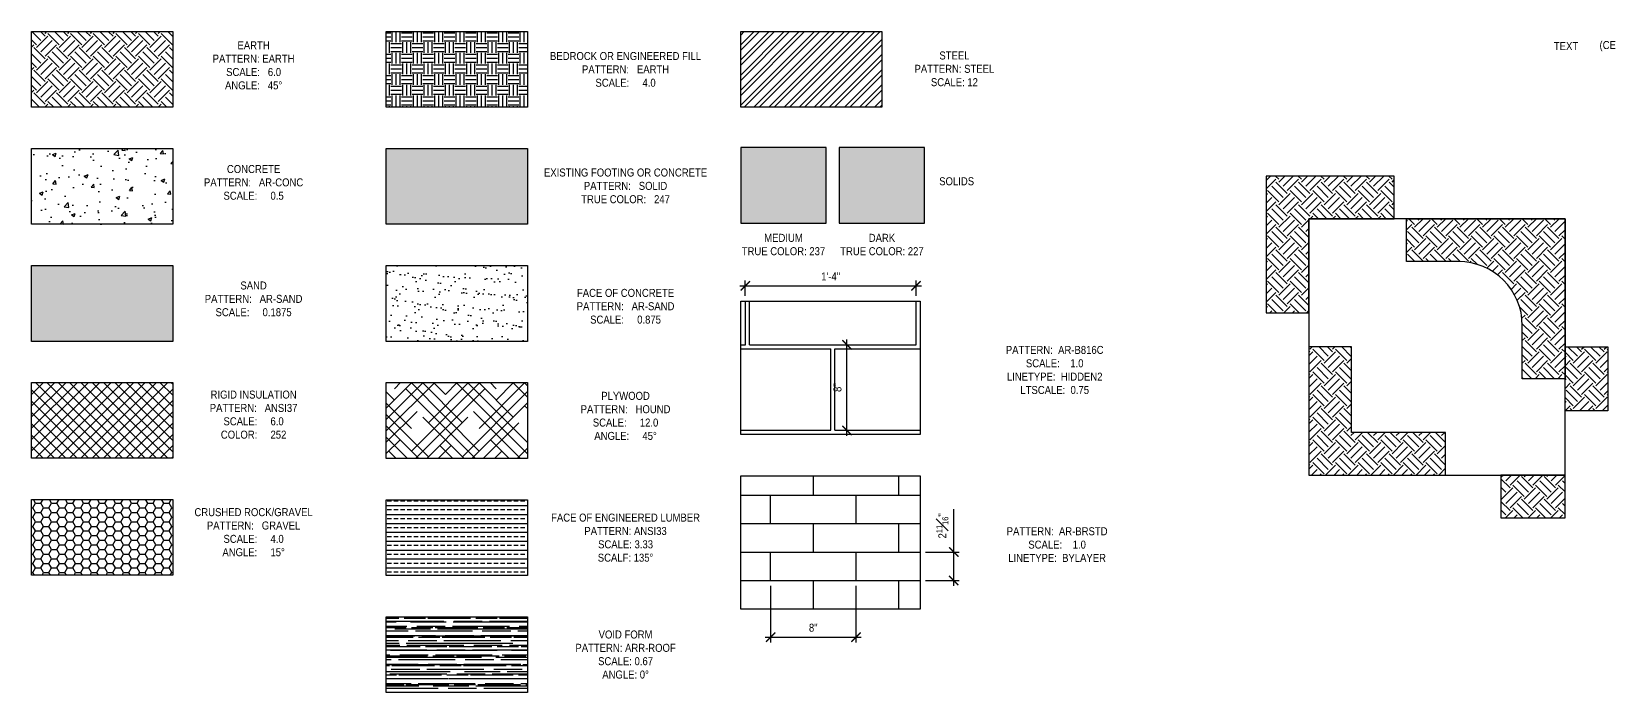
# Model space of a CAD drawing. Header units: inches. Extents: x -2661 to 42767, y -1222 to 9099.
# Drawn here: x 9168.7 to 9316.5, y 1541.9 to 1603.7 of the extents above; entities that cross this region are included whole.
import ezdxf

# ---------------------------------------------------------------- set-up
doc = ezdxf.new("R2010")
doc.units = ezdxf.units.IN
doc.header["$LTSCALE"] = 12
doc.header["$MEASUREMENT"] = 0
doc.header["$PDMODE"] = 3
doc.linetypes.add('HIDDEN2', pattern=[0.1875, 0.125, -0.0625])
doc.layers.get('0').update_dxf_attribs({"linetype": 'CONTINUOUS'})
doc.layers.get('DefPoints').update_dxf_attribs({"color": 251, "linetype": 'CONTINUOUS'})
for name, color, linetype in [('S-ANNO-DIMS', 2, 'CONTINUOUS'), ('S-ANNO-NOTE', 4, 'CONTINUOUS'), ('S-FNDN-WALL', 4, 'CONTINUOUS')]:
    doc.layers.add(name, color=color, linetype=linetype)
doc.layers.add('S-ANNO-NONPLOT', color=253, linetype='CONTINUOUS', plot=False, transparency=0.5)
for name, color, linetype, true_color, transparency in [('S-HATCH-SOIL', 7, 'CONTINUOUS', 0x8f8f8f, 0.8), ('S-POCHE-227', 7, 'CONTINUOUS', 0xe3e3e3, 0.8), ('S-POCHE-237', 7, 'CONTINUOUS', 0xededed, 0.8), ('S-POCHE-247', 7, 'CONTINUOUS', 0xf7f7f7, 0.8)]:
    doc.layers.add(name, color=color, linetype=linetype, true_color=true_color, transparency=transparency)
doc.layers.add('S-HATCH1', color=1, linetype='CONTINUOUS', transparency=0.5)
doc.layers.add('S-HATCH2', color=2, linetype='CONTINUOUS', transparency=0.5)
doc.styles.add('Arial', font='arial.ttf', dxfattribs={"width": 0.85})
doc.dimstyles.new('DIM-8_Se', dxfattribs={"dimscale": 8, "dimtxt": 0.09375, "dimasz": 0.109375, "dimexe": 0.0625, "dimexo": 0.0625, "dimgap": 0.0625, "dimtad": 1, "dimdec": 4, "dimzin": 11, "dimdsep": 46, "dimlunit": 4, "dimtxsty": 'Arial', "dimblk": 'ARCHTICK', "dimcen": 0.125, "dimdle": 0.0625, "dimclrd": 256, "dimclre": 256, "dimclrt": 4, "dimadec": 0, "dimazin": 0, "dimtfac": 0.75, "dimtdec": 4, "dimtmove": 0, "dimatfit": 3, "dimfxl": 1, "dimfrac": 1, "dimtolj": 1, "dimtzin": 0, "dimarcsym": 0})
pattern_1 = [(45, (6723.7677, 566.3868), (1e-16, 2.12132034), [1.5, -1.5]), (45, (6723.37, 566.7845), (1e-16, 2.12132034), [1.5, -1.5]), (45, (6722.9722, 567.1823), (1e-16, 2.12132034), [1.5, -1.5]), (135, (6722.9722, 567.4475), (-2.12132034, 5e-16), [1.5, -1.5]), (135, (6723.37, 567.8452), (-2.12132034, 5e-16), [1.5, -1.5]), (135, (6723.7677, 568.243), (-2.12132034, 5e-16), [1.5, -1.5])]

# ---------------------------------------------------------------- blocks, each defined once
blk = doc.blocks.new('_ARCHTICK')
at = {"color": 0, "linetype": 'ByBlock', "const_width": 0.15}
blk.add_lwpolyline([(-0.5, -0.5), (0.5, 0.5)], dxfattribs=at)
blk = doc.blocks.new('*D712')
at = {"layer": 'DefPoints', "color": 0, "transparency": 16777216}
for p in [(9237.91, 1552.35), (9245.91, 1552.35), (9245.91, 1547.05)]:
    blk.add_point(p, dxfattribs=at)
at = {"layer": 'S-ANNO-DIMS', "lineweight": -2, "transparency": 16777216}
for p, q in [((9237.91, 1551.85), (9237.91, 1546.55)), ((9245.91, 1551.85), (9245.91, 1546.55)), ((9237.41, 1547.05), (9246.41, 1547.05))]:
    blk.add_line(p, q, dxfattribs=at)
at = {"layer": 'S-ANNO-DIMS', "lineweight": -2, "transparency": 16777216, "xscale": 0.875, "yscale": 0.875, "zscale": 0.875, "rotation": 180}
blk.add_blockref('_ARCHTICK', (9237.91, 1547.05), dxfattribs=at)
at = {"layer": 'S-ANNO-DIMS', "lineweight": -2, "transparency": 16777216, "xscale": 0.875, "yscale": 0.875, "zscale": 0.875}
blk.add_blockref('_ARCHTICK', (9245.91, 1547.05), dxfattribs=at)
at = {"layer": 'S-ANNO-DIMS', "color": 4, "transparency": 16777216, "insert": (9241.91, 1547.93), "char_height": 0.75, "attachment_point": 5, "style": 'Arial'}
blk.add_mtext('\\A1;8"', dxfattribs=at)
blk = doc.blocks.new('*D713')
at = {"layer": 'DefPoints', "color": 0, "transparency": 16777216}
for p in [(9251.91, 1555.02), (9255.07, 1555.02), (9251.91, 1552.35)]:
    blk.add_point(p, dxfattribs=at)
at = {"layer": 'S-ANNO-DIMS', "lineweight": -2, "transparency": 16777216}
for p, q in [((9255.07, 1555.02), (9255.07, 1559.04)), ((9252.41, 1555.02), (9255.57, 1555.02)), ((9255.07, 1551.85), (9255.07, 1555.02)), ((9252.41, 1552.35), (9255.57, 1552.35))]:
    blk.add_line(p, q, dxfattribs=at)
at = {"layer": 'S-ANNO-DIMS', "lineweight": -2, "transparency": 16777216, "xscale": 0.875, "yscale": 0.875, "zscale": 0.875}
for p, rotation in [((9255.07, 1555.02), 90), ((9255.07, 1552.35), 270)]:
    blk.add_blockref('_ARCHTICK', p, dxfattribs=dict(at, rotation=rotation))
at = {"layer": 'S-ANNO-DIMS', "color": 4, "transparency": 16777216, "insert": (9254, 1557.47), "char_height": 0.75, "attachment_point": 5, "rotation": 90, "style": 'Arial'}
blk.add_mtext('\\A1;2{\\H0.75x;\\S11#16;}"', dxfattribs=at)
blk = doc.blocks.new('*D714')
at = {"layer": 'DefPoints', "color": 0, "transparency": 16777216}
for p in [(9245.07, 1574.41), (9245.07, 1574.41), (9245.07, 1566.41)]:
    blk.add_point(p, dxfattribs=at)
at = {"layer": 'S-ANNO-DIMS', "lineweight": -2, "transparency": 16777216}
blk.add_line((9245.07, 1565.91), (9245.07, 1574.91), dxfattribs=at)
at = {"layer": 'S-ANNO-DIMS', "lineweight": -2, "transparency": 16777216, "xscale": 0.875, "yscale": 0.875, "zscale": 0.875}
for p, rotation in [((9245.07, 1574.41), 90), ((9245.07, 1566.41), 270)]:
    blk.add_blockref('_ARCHTICK', p, dxfattribs=dict(at, rotation=rotation))
at = {"layer": 'S-ANNO-DIMS', "color": 4, "transparency": 16777216, "insert": (9244.18, 1570.41), "char_height": 0.75, "attachment_point": 5, "rotation": 90, "style": 'Arial'}
blk.add_mtext('\\A1;8"', dxfattribs=at)
blk = doc.blocks.new('*D715')
at = {"layer": 'DefPoints', "color": 0, "transparency": 16777216}
for p in [(9251.54, 1579.94), (9235.54, 1578.51), (9251.54, 1578.51)]:
    blk.add_point(p, dxfattribs=at)
at = {"layer": 'S-ANNO-DIMS', "lineweight": -2, "transparency": 16777216}
for p, q in [((9235.54, 1579.01), (9235.54, 1580.44)), ((9251.54, 1579.01), (9251.54, 1580.44)), ((9235.04, 1579.94), (9252.04, 1579.94))]:
    blk.add_line(p, q, dxfattribs=at)
at = {"layer": 'S-ANNO-DIMS', "lineweight": -2, "transparency": 16777216, "xscale": 0.875, "yscale": 0.875, "zscale": 0.875, "rotation": 180}
blk.add_blockref('_ARCHTICK', (9235.54, 1579.94), dxfattribs=at)
at = {"layer": 'S-ANNO-DIMS', "lineweight": -2, "transparency": 16777216, "xscale": 0.875, "yscale": 0.875, "zscale": 0.875}
blk.add_blockref('_ARCHTICK', (9251.54, 1579.94), dxfattribs=at)
at = {"layer": 'S-ANNO-DIMS', "color": 4, "transparency": 16777216, "insert": (9243.54, 1580.82), "char_height": 0.75, "attachment_point": 5, "style": 'Arial'}
blk.add_mtext('\\A1;1\'-4"', dxfattribs=at)

msp = doc.modelspace()

# ---------------------------------------------------------------- hatches: boundary and pattern name
at = {"layer": 'S-HATCH-SOIL'}
h = msp.add_hatch(dxfattribs=at)
h.set_pattern_fill('EARTH', color=256, scale=6, angle=45, style=0)
h.set_pattern_definition([(45, (6770.721, 559.8757), (1e-16, 2.12132034), [1.5, -1.5]), (45, (6770.3232, 560.2735), (1e-16, 2.12132034), [1.5, -1.5]), (45, (6769.9255, 560.6712), (1e-16, 2.12132034), [1.5, -1.5]), (135, (6769.9255, 560.9364), (-2.12132034, 5e-16), [1.5, -1.5]), (135, (6770.3232, 561.3341), (-2.12132034, 5e-16), [1.5, -1.5]), (135, (6770.721, 561.7319), (-2.12132034, 5e-16), [1.5, -1.5])])
h.paths.add_polyline_path([(9168.66738, 1603.74374), (9181.89332, 1603.74374), (9181.89332, 1596.65599), (9168.66738, 1596.65599)])
h = msp.add_hatch(dxfattribs=at)
h.set_pattern_fill('EARTH', color=256, scale=4, style=0)
h.set_pattern_definition([(0, (6786.3319, 559.8757), (1, 1), [1, -1]), (0, (6786.3319, 560.2507), (1, 1), [1, -1]), (0, (6786.3319, 560.6257), (1, 1), [1, -1]), (90, (6786.4569, 560.7507), (-1, 1), [1, -1]), (90, (6786.8319, 560.7507), (-1, 1), [1, -1]), (90, (6787.2069, 560.7507), (-1, 1), [1, -1])])
h.paths.add_polyline_path([(9201.89332, 1603.74374), (9215.11926, 1603.74374), (9215.11926, 1596.65599), (9201.89332, 1596.65599)])
h = msp.add_hatch(dxfattribs=at)
h.set_pattern_fill('EARTH', color=256, scale=6, angle=45, style=0)
h.set_pattern_definition(pattern_1)
h.paths.add_polyline_path([(9288.34519, 1586.22129), (9296.34519, 1586.22129), (9296.34519, 1590.22129), (9284.34519, 1590.22129), (9284.34519, 1577.41107), (9288.34519, 1577.41107)])
h = msp.add_hatch(dxfattribs=at)
h.set_pattern_fill('EARTH', color=256, scale=6, angle=45, style=0)
h.set_pattern_definition(pattern_1)
edge = h.paths.add_edge_path()
edge.add_line((9312.34519, 1571.24441), (9308.34519, 1571.24441))
edge.add_line((9308.34519, 1571.24441), (9308.34519, 1576.22129))
edge.add_arc((9302.34519, 1576.22129), 6, 360, 450)
edge.add_line((9302.34519, 1582.22129), (9297.4897, 1582.22129))
edge.add_line((9297.4897, 1582.22129), (9297.4897, 1586.22129))
edge.add_line((9297.4897, 1586.22129), (9312.34519, 1586.22129))
edge.add_line((9312.34519, 1586.22129), (9312.34519, 1571.24441))
h = msp.add_hatch(dxfattribs=at)
h.set_pattern_fill('EARTH', color=256, scale=6, angle=45, style=0)
h.set_pattern_definition(pattern_1)
h.paths.add_polyline_path([(9292.34519, 1566.22129), (9292.34519, 1574.22129), (9288.34519, 1574.22129), (9288.34519, 1562.22129), (9301.15541, 1562.22129), (9301.15541, 1566.22129)])
h = msp.add_hatch(dxfattribs=at)
h.set_pattern_fill('EARTH', color=256, scale=6, angle=45, style=0)
h.set_pattern_definition(pattern_1)
h.paths.add_polyline_path([(9312.34519, 1574.24441), (9316.34519, 1574.24441), (9316.34519, 1568.24441), (9312.34519, 1568.24441)])
h = msp.add_hatch(dxfattribs=at)
h.set_pattern_fill('EARTH', color=256, scale=6, angle=45, style=0)
h.set_pattern_definition([(45, (6729.7909, 566.3868), (1e-16, 2.12132034), [1.5, -1.5]), (45, (6729.3931, 566.7845), (1e-16, 2.12132034), [1.5, -1.5]), (45, (6728.9954, 567.1823), (1e-16, 2.12132034), [1.5, -1.5]), (135, (6728.9954, 567.4475), (-2.12132034, 5e-16), [1.5, -1.5]), (135, (6729.3931, 567.8452), (-2.12132034, 5e-16), [1.5, -1.5]), (135, (6729.7909, 568.243), (-2.12132034, 5e-16), [1.5, -1.5])])
h.paths.add_polyline_path([(9306.34519, 1562.22129), (9306.34519, 1558.22129), (9312.34519, 1558.22129), (9312.34519, 1562.22129)])
h = msp.add_hatch(dxfattribs=at)
h.set_pattern_fill('HONEY', color=256, scale=4, style=0)
h.set_pattern_definition([(0, (6763.04634, 548.93406), (0.75, 0.4330127), [0.5, -1]), (120, (6763.04634, 548.93406), (-0.75, 0.4330127), [0.5, -1]), (60, (6763.04634, 548.93406), (1e-16, 0.866025404), [-1, 0.5])])
h.paths.add_polyline_path([(9168.66738, 1559.93373), (9181.89332, 1559.93373), (9181.89332, 1552.84597), (9168.66738, 1552.84597)])
at = {"layer": 'S-HATCH1'}
h = msp.add_hatch(dxfattribs=at)
h.set_pattern_fill('STEEL', color=256, scale=8, style=0)
h.set_pattern_definition([(45, (6854.7878, 570.8318), (-0.7071068, 0.7071068), []), (45, (6854.7878, 571.3318), (-0.7071068, 0.7071068), [])])
h.paths.add_polyline_path([(9235.11926, 1603.74374), (9248.34519, 1603.74374), (9248.34519, 1596.65599), (9235.11926, 1596.65599)])
at = {"layer": 'S-HATCH1', "linetype": 'HIDDEN2', "ltscale": 0.75}
h = msp.add_hatch(dxfattribs=at)
h.set_pattern_fill('AR-B816C', color=256, style=0)
h.set_pattern_definition([(0, (9251.915, 1566.0305), (8, 8), [15.625, -0.375]), (0, (9243.915, 1566.4055), (8, 8), [15.625, -0.375]), (90, (9251.915, 1566.0305), (-8, 8), [-8.375, 7.625]), (90, (9251.54, 1566.0305), (-8, 8), [-8.375, 7.625])])
h.paths.add_polyline_path([(9235.11926, 1578.5104), (9251.9146, 1578.5104), (9251.9146, 1566.0305), (9235.11926, 1566.0305)])
at = {"layer": 'S-HATCH1'}
h = msp.add_hatch(dxfattribs=at)
h.set_pattern_fill('ANSI37', color=252, scale=6, style=0)
h.set_pattern_definition([(45, (6770.72096, 570.8463), (-0.53033009, 0.53033009), []), (135, (6770.72096, 570.8463), (-0.53033009, -0.53033009), [])])
h.paths.add_polyline_path([(9168.66738, 1570.88985), (9181.89332, 1570.88985), (9181.89332, 1563.80209), (9168.66738, 1563.80209)])
h = msp.add_hatch(dxfattribs=at)
h.set_pattern_fill('HOUND', color=252, scale=12, angle=45, style=0)
h.set_pattern_definition([(45, (6000, 0), (1.59099026, 2.65165043), [12, -6]), (135, (6000, 0), (1.59099026, -2.65165043), [12, -6])])
h.paths.add_polyline_path([(9201.89332, 1570.87538), (9215.11926, 1570.87538), (9215.11926, 1563.78762), (9201.89332, 1563.78762)])
at = {"layer": 'S-HATCH1', "ltscale": 0.75}
h = msp.add_hatch(dxfattribs=at)
h.set_pattern_fill('AR-BRSTD', color=256, style=0)
h.set_pattern_definition([(0, (9249.9146, 1549.6842), (0, 2.667), []), (90, (9249.9146, 1549.684), (-4, 2.667), [2.667, -2.667])])
h.paths.add_polyline_path([(9235.11926, 1562.16406), (9251.9146, 1562.16406), (9251.9146, 1549.68415), (9235.11926, 1549.68415)])
at = {"layer": 'S-HATCH1'}
h = msp.add_hatch(dxfattribs=at)
h.set_pattern_fill('ANSI33', color=252, scale=3.333333, angle=135, style=0)
h.set_pattern_definition([(180, (6821.5619, 516.0368), (-1e-16, -0.83333333), []), (180, (6821.1452, 516.4534), (-1e-16, -0.83333333), [0.41666667, -0.20833333])])
h.paths.add_polyline_path([(9201.89332, 1559.90479), (9215.11926, 1559.90479), (9215.11926, 1552.81704), (9201.89332, 1552.81704)])
h = msp.add_hatch(dxfattribs=at)
h.set_pattern_fill('AR-RROOF', color=256, scale=0.666667, style=0)
h.set_pattern_definition([(0, (8046.4321, -756.8361), (1.46666667, 0.66666667), [10, -1.3333333, 3.3333333, -0.6666667]), (0, (8047.3188, -756.5027), (-0.66666667, 0.88666667), [2, -0.22, 4, -0.5]), (0, (8046.76545, -756.2694), (3.46666667, 0.44666667), [5.3333333, -0.9333333, 2.6666667, -0.6666667])])
h.paths.add_polyline_path([(9201.89332, 1548.96314), (9215.11926, 1548.96314), (9215.11926, 1541.87538), (9201.89332, 1541.87538)])
at = {"layer": 'S-HATCH2'}
h = msp.add_hatch(dxfattribs=at)
h.set_pattern_fill('AR-CONC', color=256, scale=0.5, style=0)
h.set_pattern_definition([(50, (6770.721, 559.8757), (3.586301, -0.3137607), [0.375, -4.125]), (355, (6770.721, 559.8757), (-0.6937567, 3.7609607), [0.3, -3.3]), (100.45144, (6771.0198, 559.8496), (2.8925442, 3.4472), [0.318701, -3.5057106]), (46.1842, (6770.721, 560.8757), (5.336207, -0.8275964), [0.5625, -6.1875]), (96.63564, (6771.1656, 560.807), (4.67331, 4.870593), [0.478052, -5.258569]), (351.18416, (6770.721, 560.8757), (4.67331, 4.870593), [0.45, -4.95]), (21, (6771.221, 560.6257), (2.9845353, -2.0130945), [0.375, -4.125]), (326, (6771.221, 560.6257), (1.2165767, 3.62575), [0.3, -3.3]), (71.45144, (6771.4697, 560.458), (4.201112, 1.6126558), [0.318701, -3.5057106]), (37.5, (6770.721, 559.8757), (0.0607993, 1.6644693), [0, -3.26, 0, -3.35, 0, -3.3125]), (7.5, (6770.721, 559.8757), (1.3153477, 1.9720586), [0, -1.91, 0, -3.185, 0, -1.2625]), (327.5, (6769.606, 559.8757), (2.6691122, -0.11277436), [0, -1.25, 0, -3.9, 0, -5.175]), (317.5, (6769.106, 559.8757), (2.9159308, 0.500525), [0, -1.625, 0, -2.59, 0, -3.675])])
h.paths.add_polyline_path([(9168.66738, 1592.78762), (9181.89332, 1592.78762), (9181.89332, 1585.69987), (9168.66738, 1585.69987)])
h = msp.add_hatch(dxfattribs=at)
h.set_pattern_fill('AR-SAND', color=256, scale=0.1875, angle=30, style=0)
h.set_pattern_definition([(67.5, (6770.72096, 559.87572), (-0.190868575, 0.30697156), [0, -0.285, 0, -0.31875, 0, -0.3046875]), (37.5, (6770.72096, 559.8757), (0.02279973, 0.62417598), [0, -0.15375, 0, -0.256875, 0, -0.0984375]), (357.5, (6770.52123, 559.7604), (0.50514308, 0.292869715), [0, -0.09375, 0, -0.3375, 0, -0.440625]), (347.5, (6770.52123, 559.7604), (0.40585204, 0.42434112), [0, -0.046875, 0, -0.22125, 0, -0.253125])])
h.paths.add_polyline_path([(9168.66738, 1581.8315), (9181.89332, 1581.8315), (9181.89332, 1574.74374), (9168.66738, 1574.74374)])
h = msp.add_hatch(dxfattribs=at)
h.set_pattern_fill('AR-SAND', color=256, scale=0.875, angle=30, style=0)
h.set_pattern_definition([(67.5, (6786.3319, 559.8757), (-0.89072, 1.43253395), [0, -1.33, 0, -1.4875, 0, -1.421875]), (37.5, (6786.332, 559.8757), (0.1063987, 2.9128212), [0, -0.7175, 0, -1.19875, 0, -0.459375]), (357.5, (6785.3999, 559.3376), (2.3573344, 1.3667253), [0, -0.4375, 0, -1.575, 0, -2.05625]), (347.5, (6785.3999, 559.3376), (1.8939762, 1.9802586), [0, -0.21875, 0, -1.0325, 0, -1.18125])])
h.paths.add_polyline_path([(9201.89332, 1581.8315), (9215.11926, 1581.8315), (9215.11926, 1574.74374), (9201.89332, 1574.74374)])
at = {"layer": 'S-POCHE-227'}
h = msp.add_hatch(color=256, dxfattribs=at)
h.dxf.hatch_style = 1
h.paths.add_polyline_path([(9244.34519, 1585.80333), (9252.34519, 1585.80333), (9252.34519, 1592.89109), (9244.34519, 1592.89109)])
at = {"layer": 'S-POCHE-237'}
h = msp.add_hatch(color=256, dxfattribs=at)
h.dxf.hatch_style = 1
h.paths.add_polyline_path([(9235.11926, 1592.89109), (9235.11926, 1585.80333), (9243.11926, 1585.80333), (9243.11926, 1592.89109)])
at = {"layer": 'S-POCHE-247'}
h = msp.add_hatch(color=256, dxfattribs=at)
h.dxf.hatch_style = 1
h.paths.add_polyline_path([(9201.89332, 1592.78762), (9215.11926, 1592.78762), (9215.11926, 1585.69987), (9201.89332, 1585.69987)])

# ---------------------------------------------------------------- linework, layer by layer
at = {"layer": 'S-ANNO-NONPLOT', "linetype": 'ByBlock'}
for p, q in [((9297.4897, 1586.22129), (9312.34519, 1586.22129)), ((9312.34519, 1586.22129), (9312.34519, 1571.24441))]:
    msp.add_line(p, q, dxfattribs=at)
for points in [[(9168.66738, 1603.74374), (9181.89332, 1603.74374), (9181.89332, 1596.65599), (9168.66738, 1596.65599)], [(9201.89332, 1603.74374), (9215.11926, 1603.74374), (9215.11926, 1596.65599), (9201.89332, 1596.65599)], [(9235.11926, 1603.74374), (9248.34519, 1603.74374), (9248.34519, 1596.65599), (9235.11926, 1596.65599)], [(9168.66738, 1592.78762), (9181.89332, 1592.78762), (9181.89332, 1585.69987), (9168.66738, 1585.69987)], [(9201.89332, 1592.78762), (9215.11926, 1592.78762), (9215.11926, 1585.69987), (9201.89332, 1585.69987)], [(9235.11926, 1592.89109), (9235.11926, 1585.80333), (9243.11926, 1585.80333), (9243.11926, 1592.89109), (9235.11926, 1592.89109)], [(9244.34519, 1585.80333), (9252.34519, 1585.80333), (9252.34519, 1592.89109), (9244.34519, 1592.89109), (9244.34519, 1585.80333)], [(9168.66738, 1581.8315), (9181.89332, 1581.8315), (9181.89332, 1574.74374), (9168.66738, 1574.74374)], [(9201.89332, 1581.8315), (9215.11926, 1581.8315), (9215.11926, 1574.74374), (9201.89332, 1574.74374)], [(9235.11926, 1578.5104), (9251.9146, 1578.5104), (9251.9146, 1566.0305), (9235.11926, 1566.0305)], [(9312.34519, 1574.24441), (9316.34519, 1574.24441), (9316.34519, 1568.24441), (9312.34519, 1568.24441)], [(9168.66738, 1570.88985), (9181.89332, 1570.88985), (9181.89332, 1563.80209), (9168.66738, 1563.80209)], [(9201.89332, 1570.87538), (9215.11926, 1570.87538), (9215.11926, 1563.78762), (9201.89332, 1563.78762)], [(9235.11926, 1562.16406), (9251.9146, 1562.16406), (9251.9146, 1549.68415), (9235.11926, 1549.68415)], [(9306.34519, 1562.22129), (9306.34519, 1558.22129), (9312.34519, 1558.22129), (9312.34519, 1562.22129)], [(9168.66738, 1559.93373), (9181.89332, 1559.93373), (9181.89332, 1552.84597), (9168.66738, 1552.84597)], [(9201.89332, 1559.90479), (9215.11926, 1559.90479), (9215.11926, 1552.81704), (9201.89332, 1552.81704)], [(9201.89332, 1548.96314), (9215.11926, 1548.96314), (9215.11926, 1541.87538), (9201.89332, 1541.87538)]]:
    msp.add_lwpolyline(points, close=True, dxfattribs=at)
for points in [[(9288.34519, 1586.22129), (9296.34519, 1586.22129), (9296.34519, 1590.22129), (9284.34519, 1590.22129), (9284.34519, 1577.41107), (9288.34519, 1577.41107), (9288.34519, 1586.22129)], [(9292.34519, 1566.22129), (9292.34519, 1574.22129), (9288.34519, 1574.22129), (9288.34519, 1562.22129), (9301.15541, 1562.22129), (9301.15541, 1566.22129), (9292.34519, 1566.22129)]]:
    msp.add_lwpolyline(points, dxfattribs=at)
msp.add_lwpolyline([(9312.34519, 1571.24441), (9308.34519, 1571.24441), (9308.34519, 1576.22129, 0.414213562), (9302.34519, 1582.22129), (9297.4897, 1582.22129), (9297.4897, 1586.22129), (9312.34519, 1586.22129), (9312.34519, 1571.24441)], format="xyb", dxfattribs=at)
at = {"layer": 'S-FNDN-WALL', "linetype": 'Continuous'}
msp.add_lwpolyline([(9288.34519, 1586.22129), (9288.34519, 1562.22129), (9312.34519, 1562.22129), (9312.34519, 1586.22129)], close=True, dxfattribs=at)

# ---------------------------------------------------------------- texts
at = {"layer": 'S-ANNO-NOTE', "char_height": 0.75, "attachment_point": 5, "style": 'Arial'}
for s, insert, width in [('EARTH\\PPATTERN: EARTH\\PSCALE:   6.0\\PANGLE:   45%%D', (9189.47177, 1600.57781), 19.6151165), ('TEXT', (9312.44089, 1602.38894), 5.9448577), ('\\pxqc;BEDROCK OR ENGINEERED FILL\\PPATTERN:   EARTH \\PSCALE:     4.0', (9224.3228, 1600.19987), 19.6151165), ('STEEL\\PPATTERN:^ISTEEL \\PSCALE:^I12', (9255.13464, 1600.2516), 19.6151165), ('CONCRETE\\PPATTERN:   AR-CONC \\PSCALE:     0.5', (9189.47177, 1589.62169), 19.6151165), ('EXISTING FOOTING OR CONCRETE\\PPATTERN:   SOLID\\PTRUE COLOR:   247', (9224.3228, 1589.29548), 19.6151165), ('SOLIDS', (9255.34519, 1589.72515), 19.6151165), ('MEDIUM \\PTRUE COLOR: 237', (9239.11926, 1583.80333), 19.6151165), ('DARK\\PTRUE COLOR: 227', (9248.34519, 1583.80333), 19.6151165), ('SAND\\PPATTERN:   AR-SAND \\PSCALE:     0.1875', (9189.47177, 1578.7173), 19.6151165), ('FACE OF CONCRETE\\PPATTERN:   AR-SAND \\PSCALE:     0.875', (9224.3228, 1578.02484), 19.6151165), ('PATTERN:  AR-B816C\\PSCALE:    1.0\\PLINETYPE:  HIDDEN2\\PLTSCALE:  0.75', (9264.53153, 1572.05962), 19.6151165), ('RIGID INSULATION\\PPATTERN:   ANSI37 \\PSCALE:     6.0\\PCOLOR:     252', (9189.47177, 1567.87911), 19.6151165), ('PLYWOOD\\PPATTERN:   HOUND \\PSCALE:     12.0\\PANGLE:     45%%D', (9224.3228, 1567.76118), 19.6151165), ('CRUSHED ROCK/GRAVEL\\PPATTERN:   GRAVEL \\PSCALE:     4.0\\PANGLE:     15%%D', (9189.47177, 1556.87125), 19.6151165), ('FACE OF ENGINEERED LUMBER\\PPATTERN:^IANSI33 \\PSCALE:^I3.33\\PSCALF:^I135°', (9224.3228, 1556.36092), 19.6151165), ('PATTERN:  AR-BRSTD\\PSCALE:    1.0\\PLINETYPE:  BYLAYER', (9264.7575, 1555.71328), 19.6151165), ('VOID FORM\\PPATTERN:^IARR-ROOF \\PSCALE:^I0.67\\PANGLE:^I0°', (9224.3228, 1545.41926), 19.6151165)]:
    msp.add_mtext(s, dxfattribs=dict(at, insert=insert, width=width))
at = {"layer": 'S-ANNO-NOTE', "color": 191, "insert": (9315.57937, 1602.37107), "char_height": 0.75, "width": 10.4807638, "attachment_point": 4, "style": 'Arial'}
msp.add_mtext('(CENTER JUSTIFIED)', dxfattribs=at)

# ---------------------------------------------------------------- dimensions: what is measured, and where the dimension line sits
at = {"layer": 'S-ANNO-DIMS'}
for base, p1, p2, angle, picture, middle in [((9251.5396, 1579.94247), (9235.5396, 1578.5104), (9251.5396, 1578.5104), 180, '*D715', (9243.5396, 1580.819)), ((9245.06712, 1574.4055), (9245.06712, 1566.4055), (9245.06712, 1574.4055), 270, '*D714', (9244.18419, 1570.4055)), ((9255.06712, 1555.01815), (9251.9146, 1552.35115), (9251.9146, 1555.01815), 270, '*D713', (9253.99752, 1557.46827)), ((9245.9146, 1547.04613), (9237.9146, 1552.35115), (9245.9146, 1552.35115), 180, '*D712', (9241.9146, 1547.92906))]:
    dim = msp.add_linear_dim(base=base, p1=p1, p2=p2, angle=angle, dimstyle='DIM-8_Se', dxfattribs=at)
    dim.commit()
    dim.dimension.update_dxf_attribs({"geometry": picture, "text_midpoint": middle})

doc.saveas('drawing.dxf')
